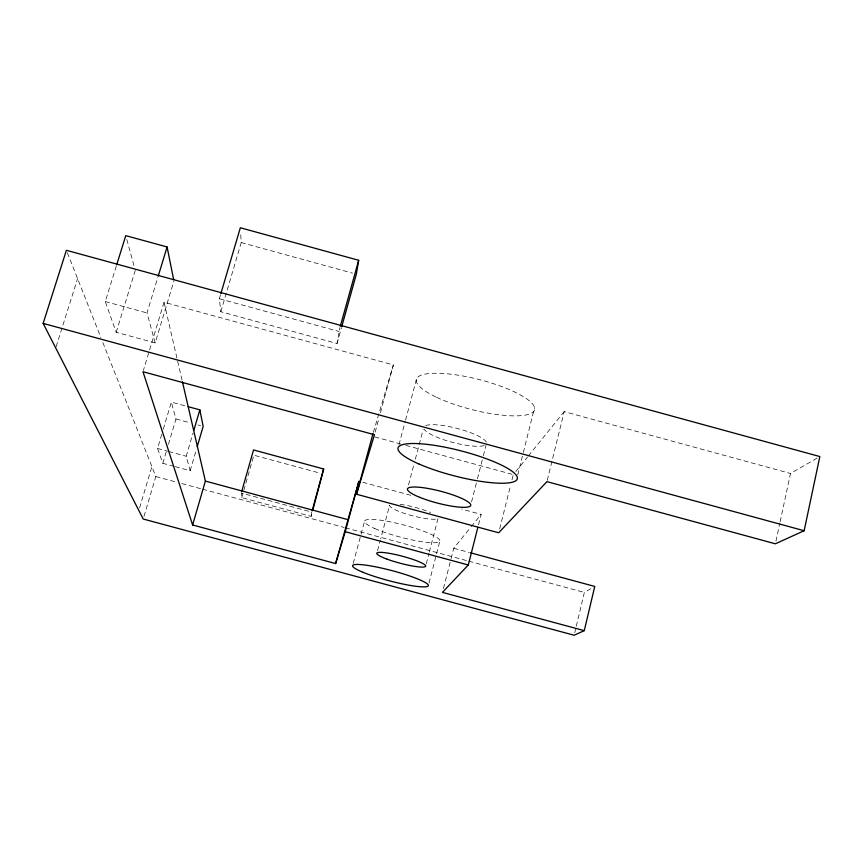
<?xml version="1.0" encoding="UTF-8"?>
<svg xmlns="http://www.w3.org/2000/svg" width="863" height="863" viewBox="0 0 863 863"><rect width="100%" height="100%" fill="white"/><g stroke="black" fill="none" stroke-linecap="round" stroke-linejoin="round"><path stroke-width="0.65" stroke-dasharray="4.32 3.24" d="M311.111 516.376L311.748 512.126L241.252 493.053L241.769 497.617L311.111 516.376L312.169 512.514M220.497 294.866L219.353 298.738L220.82 311.737L337.045 343.517L339.936 327.562M775.945 541.187L779.861 522.967M780.141 521.662L790.508 473.485L817.595 457.854M574.78 632.644L576.02 627.455M576.322 626.16L584.359 592.428L592.439 587.757M547.261 480.346L564.197 411.629L790.508 473.485M499.666 528.9L510.691 484.952M511.986 479.785L513.291 474.607M517.735 475.028L523.01 453.798M523.334 452.514L534.585 407.552M478.512 524.758L481.144 514.38L461.64 509.084M443.442 588.49L450.756 559.947M451.079 558.652L453.744 548.275L470.346 527.735M471.543 501.975L477.12 480.13M477.455 478.836L483.032 456.991M483.366 455.707L485.988 445.416M429.019 583.054L439.893 540.95M426.279 563.755L428.976 553.345M429.321 552.05L438.08 518.221A25.113 4.401 14.7 0 1 411.748 515.578A25.113 4.401 14.7 0 1 389.666 505.103L380.68 538.9M408.544 484.877L413.97 464.337M415.33 459.202L423.129 429.677M398.986 444.736L405.211 421.403M405.556 420.108L416.624 378.62M377.563 550.594L380.335 540.195M353.215 563.442L364.477 521.543M375.178 432.126L379.019 417.908M380.421 412.741L393.345 364.93L164.035 302.255L143.377 370.443M337.045 343.517L341.338 328.102M241.769 497.617L253.862 455.2L320.216 473.194M175.254 466.667L190.173 470.713L186.214 456.236L193.032 433.043M190.173 470.713L196.484 449.17M220.82 311.737L241.23 242.568L240.583 231.802M373.355 432.417L393.345 364.93M139.59 507.886L151.899 466.603M174.002 466.333L162.816 463.302L157.541 448.469L161.759 434.305M163.29 429.159L171.349 402.115L186.893 406.344M143.97 516.452L155.825 476.538L102.859 342.535M162.816 463.302L166.57 450.637M168.458 444.305L175.966 418.976L171.349 402.115M116.311 266.063L105.275 301.565L116.203 332.277L155.189 342.902L173.927 280.95M155.189 342.902L146.99 312.945L157.81 277.422M116.203 332.277L135.275 270.367M56.127 346.699L77.594 278.63M471.176 526.7L481.144 514.38M515.794 471.511L527.476 457.056M528.307 456.02L564.197 411.629M175.966 418.976L190.216 422.848M197.983 424.952L200.572 425.653M362.805 482.277L410.917 495.33M157.541 448.469L167.508 451.176M168.76 451.511L186.214 456.236M453.744 548.275L469.267 552.471M155.825 476.538L176.602 482.158M181.802 483.56L201.273 488.836M202.578 489.181L344.121 527.455M345.416 527.811L467.487 560.821M468.782 561.177L584.359 592.428M219.353 298.738L338.857 331.435M105.275 301.565L146.99 312.945M374.812 436.937L400.702 443.981M405.869 445.384L511.996 474.262M241.23 242.568L352.471 273.118M67.368 252.762L100.874 337.53M126.818 239.493L134.574 267.8M164.035 302.255L182.147 380.572M484.175 445.513A32.449 7.336 14.5 0 1 451.543 442.126A32.449 7.336 14.5 0 1 424.1 429.148M425.653 425.621A32.449 7.336 14.5 0 1 458.738 428.846A32.449 7.336 14.5 0 1 486.344 442.158M400.152 504.348A25.113 4.401 14.7 0 1 430.529 512.514M436.592 397.282A61.057 15.458 14.4 0 0 533.647 411.489A61.057 15.458 14.4 0 0 456.182 374.887A61.057 15.458 14.4 0 0 436.592 397.282M374.79 528.544A38.975 6.311 14.8 0 0 438.339 542.223A38.975 6.311 14.8 0 0 393.431 522.503A38.975 6.311 14.8 0 0 374.79 528.544"/><path stroke-width="1.29" d="M241.618 491.781L253.549 449.957L323.647 468.976L312.881 509.936M220.885 293.582L240.346 227.756L358.684 260.292L356.354 274.186L341.694 326.818M372.978 433.69L356.527 494.24L498.685 532.773L546.948 481.64L775.384 543.798L804.143 530.723L819.85 456.559L66.397 250.302L43.15 323.398L143.204 519.019L574.165 635.244L584.273 630.648L594.758 586.43L470.562 552.827M584.273 630.648L442.439 592.374L468.296 564.985L477.854 527.358M335.631 563.561L358.9 481.22L345.232 531.705L335.631 563.561L192.622 524.984L142.988 371.726L374.477 434.715L356.527 494.24M312.093 510.853L323.647 468.976M340.302 326.268L358.684 260.292M192.622 524.984L205.383 481.079L182.449 381.878M193.787 430.475L199.849 409.86L188.188 406.689M197.228 446.635L203.161 426.354L199.849 409.86M158.199 276.16L167.098 246.969L125.761 235.642L116.699 264.801M205.383 481.079L347.552 519.548M345.232 531.705L468.296 564.985M43.15 323.398L804.143 530.723M167.098 246.969L173.657 279.644M387.066 559.148A25.264 3.657 14.8 0 0 425.61 566.365A25.264 3.657 14.8 0 0 391.133 553.668A25.264 3.657 14.8 0 0 387.066 559.148M419.979 497.433A32.708 6.138 14.6 0 0 470.551 505.837A32.708 6.138 14.6 0 0 426.786 488.253A32.708 6.138 14.6 0 0 419.979 497.433M363.096 572.331A39.202 5.254 14.8 0 0 426.872 586.613A39.202 5.254 14.8 0 0 381.37 568.037A39.202 5.254 14.8 0 0 363.096 572.331M418.976 464.003A61.597 12.945 14.5 0 0 516.441 480.216A61.597 12.945 14.5 0 0 437.638 445.858A61.597 12.945 14.5 0 0 418.976 464.003"/></g></svg>
